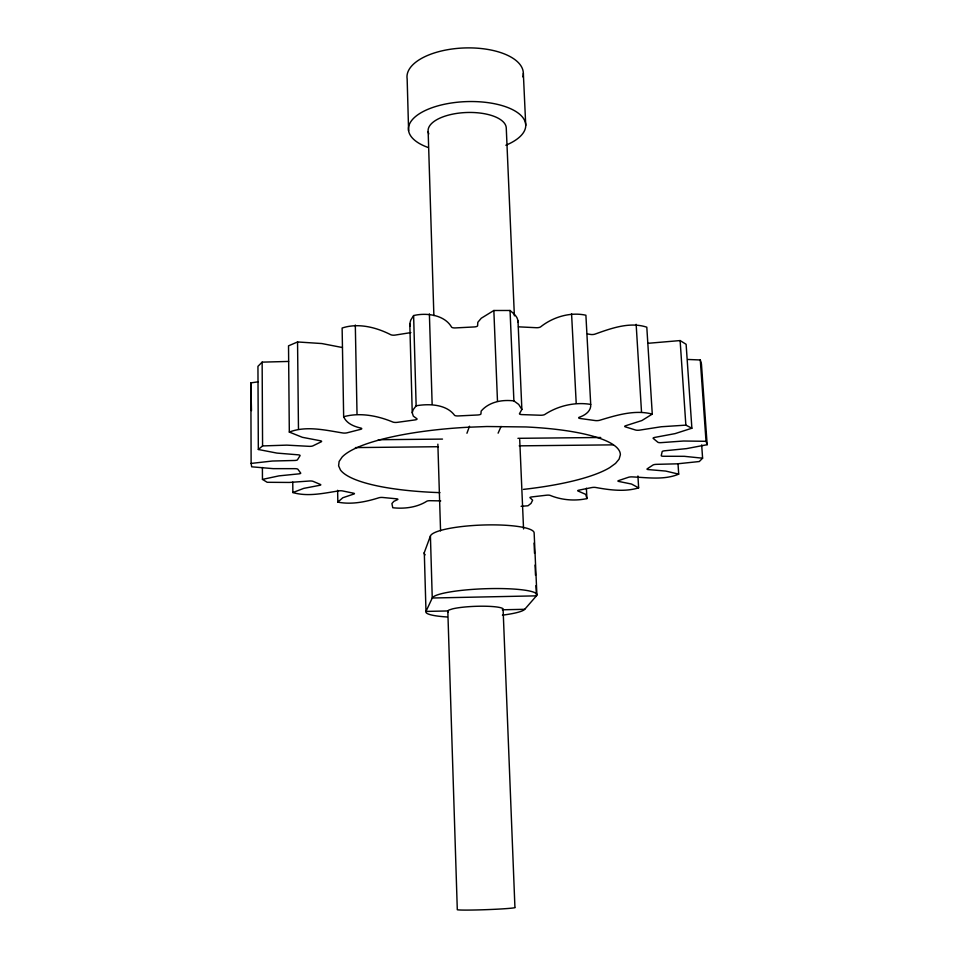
<?xml version="1.0" encoding="UTF-8"?>
<svg xmlns="http://www.w3.org/2000/svg" width="958" height="958" viewBox="0 0 958 958"><rect width="100%" height="100%" fill="white"/><g stroke="black" fill="none" stroke-linecap="round" stroke-linejoin="round"><path stroke-width="1.44" d="M517.859 322.211C518.506 317.038 513.464 313.494 510.051 310.476L493.849 310.5L481.275 318.224L477.814 322.307L477.623 325.708A3.593 1.138 -2.1 0 1 474.03 326.953L455.577 327.911A3.593 1.126 -1.9 0 1 451.541 327.073C444.476 314.787 426.238 312.488 413.616 315.565L410.719 320.152L409.796 323.78L412.239 412.742L413.317 416.131L416.862 418.706A3.616 0.934 -1.5 0 1 414.682 419.963L397.666 422.298A3.604 0.934 -1.3 0 1 392.804 422.023C377.512 415.676 359.813 412.263 343.659 416.742L342.126 328.031C358.053 322.726 376.027 327.205 390.66 334.665A3.557 1.114 -1.2 0 0 395.462 335.037L410.862 332.606M518.422 326.834L536.085 327.696A3.569 1.114 -2.9 0 0 540.671 326.834C553.053 316.978 570.345 311.781 585.901 315.23L590.715 404.42C591.326 411.245 584.823 415.425 579.171 417.293A3.581 0.922 -3.1 0 0 580.249 418.502L595.038 420.538A3.557 0.91 -3.3 0 0 600.043 420.167C616.736 415.125 635.046 409.509 652.278 414.107L646.806 327.193C629.945 321.577 611.491 328.199 595.289 334.019A3.521 1.078 -3.5 0 1 590.356 334.414L587.434 333.911M517.991 320.679L521.87 409.437L519.511 413.605A3.628 0.946 -2.6 0 0 522.254 414.61L540.144 415.233A3.616 0.934 -2.7 0 0 544.791 414.479C558.047 405.785 575.063 401.749 590.715 404.42M412.239 412.742L413.185 409.689L416.143 405.797L413.616 315.565M466.941 433.256L469.504 426.238M447.326 616.988A49.66 7.089 -2.1 0 1 425.987 611.42L424.298 552.562L430.417 536.001A51.96 9.784 -2.1 0 1 484.101 524.984A51.96 9.784 -2.1 0 1 534.145 533.007L536.899 594.81M498.112 433.172L501.07 426.442M502.411 615.156A49.66 7.089 -2.1 0 0 524.733 609.3L536.432 595.852L535.965 585.601M440.716 500.902L430.441 500.699A2.922 0.611 -1.7 0 0 426.813 501.226C416.922 507.512 404.216 509.021 392.768 507.74L391.906 503.537L393.87 501.345L397.63 499.585A2.946 0.623 -1.5 0 0 396.289 498.783L382.996 497.501A2.958 0.635 -1.4 0 0 378.889 497.777C365.752 501.92 351.49 504.818 337.827 502.124L342.796 497.753L353.646 494.112A3.018 0.647 -1.1 0 0 353.478 493.19L342.641 490.951A3.042 0.659 -1 0 0 338.354 490.951C323.445 493.298 307.566 496.903 292.861 492.544L292.765 482.102M701.675 444.931L702.597 458.199L699.316 461.528L677.27 463.828L656.949 464.331A3.173 0.707 -3.6 0 0 652.985 465.037L647.249 468.785A3.137 0.695 -3.5 0 0 648.817 469.624L665.75 471.073L678.707 474.138L678.025 463.816M288.598 361.441L262.145 362.136L257.942 366.339L258.325 449.482L276.886 453.086L297.471 454.763A3.365 0.802 -0.5 0 1 300.046 455.685L297.495 459.756A3.329 0.778 -0.5 0 1 293.914 460.499L272.383 461.026L251.128 463.421L251.679 466.809L273.198 468.642L294.334 468.666A3.245 0.742 -0.6 0 1 297.902 469.288L300.656 473.024A3.209 0.73 -0.6 0 1 298.261 473.923L279.006 475.863L262.456 479.395L262.396 467.492M258.325 449.482L262.576 445.925L286.813 445.135L308.488 446.296A3.437 0.838 -0.6 0 0 313.003 445.817L321.134 441.842A3.473 0.85 -0.7 0 0 319.936 440.68L302.345 437.303L289.316 432.07L288.526 345.838L297.555 341.958L321.84 343.551L340.82 347.227A3.497 1.066 -0.6 0 0 342.425 347.467M652.278 414.107L641.884 420.55L626.053 425.615A3.497 0.874 -3.5 0 0 625.442 426.885L635.489 429.998A3.473 0.85 -3.6 0 0 640.219 430.034L661.248 426.753L685.856 425.136L691.88 428.226L686.12 344.293L680.12 340.569L648.327 343.275M521.87 409.437L518.697 404.408L513.895 400.899C502.184 399.45 489.167 401.785 481.156 411.066L480.94 413.928A3.64 0.958 -2.1 0 1 477.288 415.006L458.595 415.928A3.628 0.946 -1.9 0 1 454.511 415.245C446.272 404.096 428.597 403.581 416.143 405.797M292.861 492.544L303.77 488.376L319.277 485.395A3.102 0.683 -0.8 0 0 320.379 484.449L313.086 481.359A3.137 0.695 -0.7 0 0 308.955 481.048L289.304 482.449L267.186 482.293L262.456 479.395M678.707 474.138C664.409 480.186 647.859 477.611 632.591 476.916A3.066 0.671 -3.3 0 0 628.328 477.324L618.676 480.569A3.042 0.659 -3.2 0 0 618.964 481.491L631.538 484.041L638.639 487.873L637.92 475.982M289.316 432.07C306.021 425.615 324.99 430.07 342.281 432.896A3.533 0.886 -0.9 0 0 347.263 432.765L360.519 429.376A3.557 0.91 -1 0 0 360.974 428.094C354.161 426.561 346.628 423.628 343.659 416.742M691.88 428.226L675.103 433.615L655.392 437.291A3.401 0.814 -3.7 0 0 653.272 438.453L657.823 442.213A3.365 0.802 -3.7 0 0 661.774 442.596L683.545 441.015L706.022 441.303L707.16 444.704L686.515 448.619L665.403 450.703A3.281 0.766 -3.7 0 0 662.158 451.673L661.248 455.625A3.245 0.742 -3.7 0 0 664.086 456.271L684.287 456.319L702.597 458.199M638.639 487.873C624.784 492.077 609.803 490.029 595.756 487.49A2.982 0.635 -3 0 0 591.553 487.61L579.051 490.125A2.97 0.635 -2.9 0 0 578.129 491.047L585.721 494.376L586.931 498.591C574.848 501.214 561.628 500.112 550.155 495.394A2.934 0.611 -2.6 0 0 546.335 495.226L532.061 496.891A2.922 0.611 -2.5 0 0 530.049 497.729L532.624 500.172L531.019 503.417L527.99 505.776L521.116 506.315M251.128 463.421L250.84 382.889L257.965 381.847M448.428 610.941L425.987 611.42L432.25 598.008L430.417 536.001M502.291 609.791L524.733 609.3M378.314 439.734L442.5 439.087M517.931 438.321L600.75 437.495M355.418 447.59L438.405 446.715M519.212 445.853L613.024 444.859M688.119 359.478L700.286 359.969L701.448 364.028L707.16 444.704M250.84 382.889L251.475 410.599M409.796 323.78L410.12 326.331M700.286 359.969L706.022 441.303M680.12 340.569L685.856 425.136M636.148 324.295L641.501 411.736M586.392 488.221L586.931 498.591M571.567 313.649L576.201 403.186M523.343 73.371L525.738 125.354M534.073 543.09L534.528 553.353M535.055 565.076L535.51 575.339M514.374 315.853L506.267 128.073A39.11 17.005 -2.1 0 0 463.145 112.697A39.11 17.005 -2.1 0 0 428.813 133.904M519.703 439.554L523.559 528.972M510.051 310.476L513.895 400.899M493.849 310.5L497.477 401.031M447.817 610.953L457.301 909.729A28.991 1.114 -2.1 0 0 489.179 909.549A28.991 1.114 -2.1 0 0 514.925 907.346L503.118 609.767A27.806 3.976 -2.1 0 0 485.335 606.234A27.806 3.976 -2.1 0 0 452.703 608.833L449.35 609.887A27.806 3.976 -2.1 0 0 448.176 611.982M428.166 131.725L433.878 315.601M437.866 444.177L440.56 530.888M429.388 313.901L432.142 404.3M408.611 130.827L407.15 78.879A58.21 27.219 -2.1 0 1 466.678 47.9A58.21 27.219 -2.1 0 1 522.876 76.927M355.31 325.013L357.023 414.119M337.635 490.304L337.827 502.124M297.555 341.958L298.465 428.741M262.145 362.136L262.576 445.925M523.451 489.382A141.018 32.907 -2.1 0 0 609.779 467.588L615.539 463.409L619.107 459.121L620.353 454.787A141.018 32.907 -2.1 0 0 526.086 426.957L486.868 426.514L466.797 427.304A141.018 32.907 -2.1 0 0 342.126 457.05L339.12 461.481L338.605 465.827L340.485 470.031A141.018 32.907 -2.1 0 0 439.95 492.64M425.124 554.826A49.241 8.79 -2.1 0 1 424.298 552.562M428.298 147.544A58.678 25.579 -2.1 0 1 424.789 110.733A58.678 25.579 -2.1 0 1 509.452 108.206A58.678 25.579 -2.1 0 1 505.836 145.233M536.432 595.852L432.25 598.008A52.427 7.903 -2.1 0 1 489.897 588.607A52.427 7.903 -2.1 0 1 536.432 595.852"/></g></svg>
